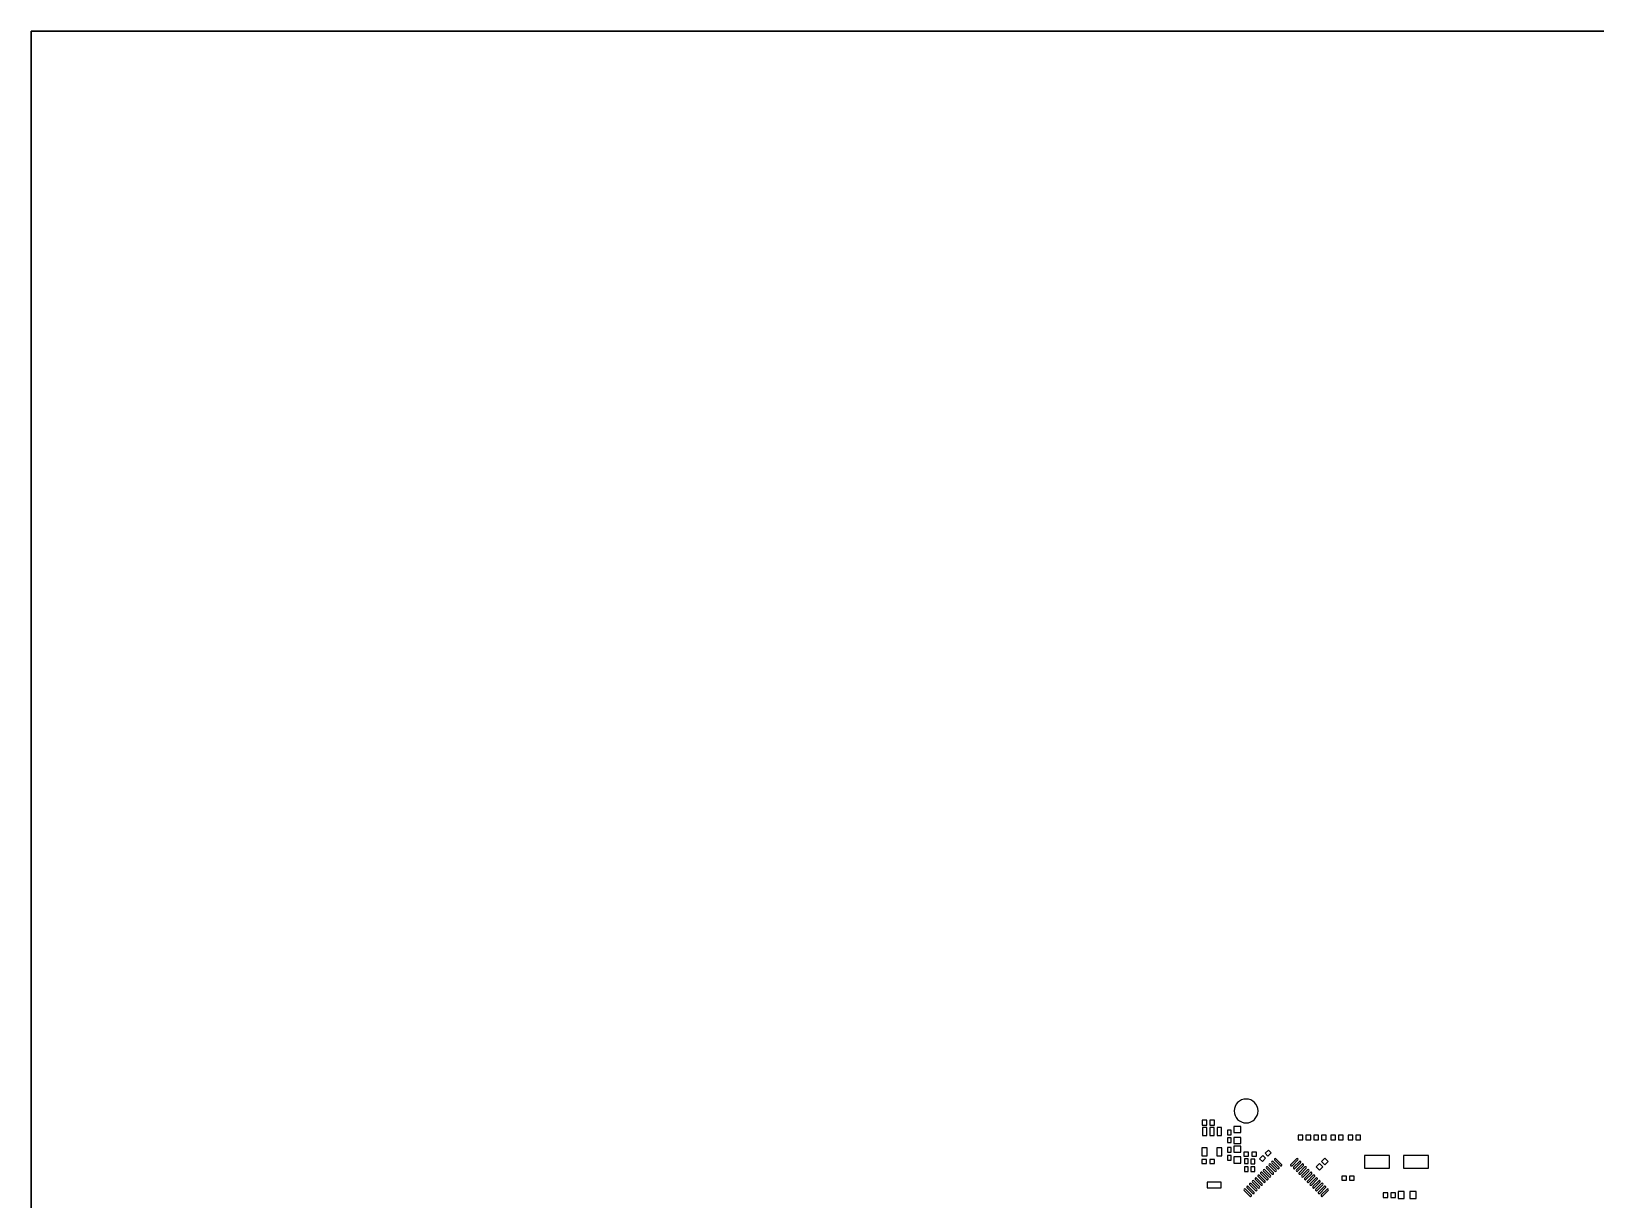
# Model space of a CAD drawing. Extents: x -200 to 200, y -150 to 150.
# Drawn here: x -200 to 0, y 0.7 to 150 of the extents above; entities that cross this region are included whole.
import ezdxf

# ---------------------------------------------------------------- set-up
doc = ezdxf.new("R2010")
doc.units = 0
doc.header["$MEASUREMENT"] = 0
doc.layers.get('0').update_dxf_attribs({"linetype": 'CONTINUOUS'})

msp = doc.modelspace()

# ---------------------------------------------------------------- linework, layer by layer
for points in [[(200.000009, 150.000999), (-200.000009, 150.000999), (-200.000009, 150.000999), (-200.001001, 150.000007), (-200.001001, 150.000007), (-200.001001, -150.000007), (-200.001001, -150.000007), (-200.000009, -150.000999), (-200.000009, -150.000999), (200.000009, -150.000999), (200.000009, -150.000999), (200.001001, -150.000007), (200.001001, -150.000007), (200.001001, 150.000007), (200.001001, 150.000007), (200.000009, 150.000999)], [(-200.000009, -150.000007), (-200.000009, 150.000007), (-200.000009, 150.000007), (200.000009, 150.000007), (200.000009, 150.000007), (200.000009, -150.000007), (200.000009, -150.000007), (-200.000009, -150.000007)], [(-49.72, 10.808), (-50.319998, 10.808), (-50.319998, 10.808), (-50.319998, 10.208001), (-50.319998, 10.208001), (-49.72, 10.208001), (-49.72, 10.208001), (-49.72, 10.808)], [(-48.72, 10.808), (-49.320002, 10.808), (-49.320002, 10.808), (-49.320002, 10.208001), (-49.320002, 10.208001), (-48.72, 10.208001), (-48.72, 10.208001), (-48.72, 10.808)], [(-45.379999, 10.029999), (-46.280001, 10.029999), (-46.280001, 10.029999), (-46.280001, 9.23), (-46.280001, 9.23), (-45.379999, 9.23), (-45.379999, 9.23), (-45.379999, 10.029999)], [(-49.734999, 9.88), (-50.285002, 9.88), (-50.285002, 9.88), (-50.285002, 8.88), (-50.285002, 8.88), (-49.734999, 8.88), (-49.734999, 8.88), (-49.734999, 9.88)], [(-48.785002, 9.88), (-49.334998, 9.88), (-49.334998, 9.88), (-49.334998, 8.88), (-49.334998, 8.88), (-48.785002, 8.88), (-48.785002, 8.88), (-48.785002, 9.88)], [(-47.835001, 9.88), (-48.385001, 9.88), (-48.385001, 9.88), (-48.385001, 8.88), (-48.385001, 8.88), (-47.835001, 8.88), (-47.835001, 8.88), (-47.835001, 9.88)], [(-46.589999, 9.56), (-47.090002, 9.56), (-47.090002, 9.56), (-47.090002, 8.96), (-47.090002, 8.96), (-46.589999, 8.96), (-46.589999, 8.96), (-46.589999, 9.56)], [(-46.589999, 8.56), (-47.090002, 8.56), (-47.090002, 8.56), (-47.090002, 7.96), (-47.090002, 7.96), (-46.589999, 7.96), (-46.589999, 7.96), (-46.589999, 8.56)], [(-45.379999, 8.630001), (-46.280001, 8.630001), (-46.280001, 8.630001), (-46.280001, 7.829999), (-46.280001, 7.829999), (-45.379999, 7.829999), (-45.379999, 7.829999), (-45.379999, 8.630001)], [(-37.439997, 8.93), (-38.040003, 8.93), (-38.040003, 8.93), (-38.040003, 8.329999), (-38.040003, 8.329999), (-37.439997, 8.329999), (-37.439997, 8.329999), (-37.439997, 8.93)], [(-36.44, 8.93), (-37.039999, 8.93), (-37.039999, 8.93), (-37.039999, 8.329999), (-37.039999, 8.329999), (-36.44, 8.329999), (-36.44, 8.329999), (-36.44, 8.93)], [(-35.44, 8.93), (-36.039999, 8.93), (-36.039999, 8.93), (-36.039999, 8.329999), (-36.039999, 8.329999), (-35.44, 8.329999), (-35.44, 8.329999), (-35.44, 8.93)], [(-34.44, 8.93), (-35.039999, 8.93), (-35.039999, 8.93), (-35.039999, 8.329999), (-35.039999, 8.329999), (-34.44, 8.329999), (-34.44, 8.329999), (-34.44, 8.93)], [(-33.270002, 8.93), (-33.870001, 8.93), (-33.870001, 8.93), (-33.870001, 8.329999), (-33.870001, 8.329999), (-33.270002, 8.329999), (-33.270002, 8.329999), (-33.270002, 8.93)], [(-32.269998, 8.93), (-32.869997, 8.93), (-32.869997, 8.93), (-32.869997, 8.329999), (-32.869997, 8.329999), (-32.269998, 8.329999), (-32.269998, 8.329999), (-32.269998, 8.93)], [(-31.059999, 8.93), (-31.660001, 8.93), (-31.660001, 8.93), (-31.660001, 8.329999), (-31.660001, 8.329999), (-31.059999, 8.329999), (-31.059999, 8.329999), (-31.059999, 8.93)], [(-30.060001, 8.93), (-30.659999, 8.93), (-30.659999, 8.93), (-30.659999, 8.329999), (-30.659999, 8.329999), (-30.060001, 8.329999), (-30.060001, 8.329999), (-30.060001, 8.93)], [(-49.685, 7.28), (-50.335001, 7.28), (-50.335001, 7.28), (-50.335001, 6.28), (-50.335001, 6.28), (-49.685, 6.28), (-49.685, 6.28), (-49.685, 7.28)], [(-47.784998, 7.28), (-48.435, 7.28), (-48.435, 7.28), (-48.435, 6.28), (-48.435, 6.28), (-47.784998, 6.28), (-47.784998, 6.28), (-47.784998, 7.28)], [(-46.589999, 7.32), (-47.090002, 7.32), (-47.090002, 7.32), (-47.090002, 6.72), (-47.090002, 6.72), (-46.589999, 6.72), (-46.589999, 6.72), (-46.589999, 7.32)], [(-46.589999, 6.32), (-47.090002, 6.32), (-47.090002, 6.32), (-47.090002, 5.72), (-47.090002, 5.72), (-46.589999, 5.72), (-46.589999, 5.72), (-46.589999, 6.32)], [(-45.379999, 7.52), (-46.280001, 7.52), (-46.280001, 7.52), (-46.280001, 6.72), (-46.280001, 6.72), (-45.379999, 6.72), (-45.379999, 6.72), (-45.379999, 7.52)], [(-45.379999, 6.12), (-46.280001, 6.12), (-46.280001, 6.12), (-46.280001, 5.32), (-46.280001, 5.32), (-45.379999, 5.32), (-45.379999, 5.32), (-45.379999, 6.12)], [(-44.370001, 6.74), (-44.97, 6.74), (-44.97, 6.74), (-44.97, 6.24), (-44.97, 6.24), (-44.370001, 6.24), (-44.370001, 6.24), (-44.370001, 6.74)], [(-43.370001, 6.74), (-43.969999, 6.74), (-43.969999, 6.74), (-43.969999, 6.24), (-43.969999, 6.24), (-43.370001, 6.24), (-43.370001, 6.24), (-43.370001, 6.74)], [(-42.548002, 6.305), (-42.971998, 5.881), (-42.971998, 5.881), (-42.619002, 5.528), (-42.619002, 5.528), (-42.194998, 5.952), (-42.194998, 5.952), (-42.548002, 6.305)], [(-41.841002, 7.012), (-42.265001, 6.588), (-42.265001, 6.588), (-41.912001, 6.235), (-41.912001, 6.235), (-41.488001, 6.659), (-41.488001, 6.659), (-41.841002, 7.012)], [(-26.36, 6.29), (-29.559999, 6.29), (-29.559999, 6.29), (-29.559999, 4.69), (-29.559999, 4.69), (-26.36, 4.69), (-26.36, 4.69), (-26.36, 6.29)], [(-21.36, 6.29), (-24.560001, 6.29), (-24.560001, 6.29), (-24.560001, 4.69), (-24.560001, 4.69), (-21.36, 4.69), (-21.36, 4.69), (-21.36, 6.29)], [(-49.749999, 5.79), (-50.350001, 5.79), (-50.350001, 5.79), (-50.350001, 5.29), (-50.350001, 5.29), (-49.749999, 5.29), (-49.749999, 5.29), (-49.749999, 5.79)], [(-48.749999, 5.79), (-49.350001, 5.79), (-49.350001, 5.79), (-49.350001, 5.29), (-49.350001, 5.29), (-48.749999, 5.29), (-48.749999, 5.29), (-48.749999, 5.79)], [(-44.42, 5.87), (-44.92, 5.87), (-44.92, 5.87), (-44.92, 5.27), (-44.92, 5.27), (-44.42, 5.27), (-44.42, 5.27), (-44.42, 5.87)], [(-44.42, 4.87), (-44.92, 4.87), (-44.92, 4.87), (-44.92, 4.27), (-44.92, 4.27), (-44.42, 4.27), (-44.42, 4.27), (-44.42, 4.87)], [(-43.589998, 5.86), (-44.089998, 5.86), (-44.089998, 5.86), (-44.089998, 5.26), (-44.089998, 5.26), (-43.589998, 5.26), (-43.589998, 5.26), (-43.589998, 5.86)], [(-43.589998, 4.86), (-44.089998, 4.86), (-44.089998, 4.86), (-44.089998, 4.26), (-44.089998, 4.26), (-43.589998, 4.26), (-43.589998, 4.26), (-43.589998, 4.86)], [(-35.323, 5.271), (-35.748003, 4.846), (-35.748003, 4.846), (-35.323, 4.422), (-35.323, 4.422), (-34.899, 4.846), (-34.899, 4.846), (-35.323, 5.271)], [(-34.616003, 5.978), (-35.041002, 5.554), (-35.041002, 5.554), (-34.616003, 5.129), (-34.616003, 5.129), (-34.191999, 5.554), (-34.191999, 5.554), (-34.616003, 5.978)], [(-47.890002, 2.885), (-49.690001, 2.885), (-49.690001, 2.885), (-49.690001, 2.185), (-49.690001, 2.185), (-47.890002, 2.185), (-47.890002, 2.185), (-47.890002, 2.885)], [(-31.869001, 3.658), (-32.468999, 3.658), (-32.468999, 3.658), (-32.468999, 3.159), (-32.468999, 3.159), (-31.869001, 3.159), (-31.869001, 3.159), (-31.869001, 3.658)], [(-30.868999, 3.658), (-31.468999, 3.658), (-31.468999, 3.658), (-31.468999, 3.159), (-31.468999, 3.159), (-30.868999, 3.159), (-30.868999, 3.159), (-30.868999, 3.658)], [(-26.590001, 1.55), (-27.19, 1.55), (-27.19, 1.55), (-27.19, 0.95), (-27.19, 0.95), (-26.590001, 0.95), (-26.590001, 0.95), (-26.590001, 1.55)], [(-25.590001, 1.55), (-26.19, 1.55), (-26.19, 1.55), (-26.19, 0.95), (-26.19, 0.95), (-25.590001, 0.95), (-25.590001, 0.95), (-25.590001, 1.55)], [(-24.47, 1.7), (-25.27, 1.7), (-25.27, 1.7), (-25.27, 0.8), (-25.27, 0.8), (-24.47, 0.8), (-24.47, 0.8), (-24.47, 1.7)], [(-22.97, 1.7), (-23.770002, 1.7), (-23.770002, 1.7), (-23.770002, 0.8), (-23.770002, 0.8), (-22.97, 0.8), (-22.97, 0.8), (-22.97, 1.7)]]:
    msp.add_lwpolyline(points)
for points in [[(-43.172003, 12.000001, 1), (-46.222002, 12.000001), (-46.222002, 12.000001, 1), (-43.172003, 12.000001)], [(-42.651999, 4.135, 1.0011), (-42.815001, 3.972), (-42.815001, 3.972), (-42.080999, 3.238), (-42.080999, 3.238, 1.003081), (-41.917997, 3.401), (-41.917997, 3.401), (-42.651999, 4.135)], [(-42.298998, 4.488, 0.999581), (-42.461001, 4.326), (-42.461001, 4.326), (-41.726999, 3.591), (-41.726999, 3.591, 0.9984), (-41.563997, 3.754), (-41.563997, 3.754), (-42.298998, 4.488)], [(-41.944998, 4.842, 0.999573), (-42.108, 4.679), (-42.108, 4.679), (-41.372999, 3.945), (-41.372999, 3.945, 1.001538), (-41.211, 4.108), (-41.211, 4.108), (-41.944998, 4.842)], [(-41.591997, 5.195, 0.999512), (-41.754, 5.033), (-41.754, 5.033), (-41.019999, 4.298), (-41.019999, 4.298, 0.998451), (-40.856997, 4.461), (-40.856997, 4.461), (-41.591997, 5.195)], [(-41.237997, 5.549, 0.999523), (-41.400999, 5.386), (-41.400999, 5.386), (-40.665998, 4.652), (-40.665998, 4.652, 1.001537), (-40.504, 4.815), (-40.504, 4.815), (-41.237997, 5.549)], [(-40.884001, 5.903, 0.999579), (-41.046999, 5.74), (-41.046999, 5.74), (-40.313002, 5.006), (-40.313002, 5.006, 1.001548), (-40.150003, 5.168), (-40.150003, 5.168), (-40.884001, 5.903)], [(-38.077001, 5.74, 0.997686), (-38.24, 5.903), (-38.24, 5.903), (-38.973997, 5.168), (-38.973997, 5.168, 1.000364), (-38.812002, 5.006), (-38.812002, 5.006), (-38.077001, 5.74)], [(-37.724001, 5.386, 1.000733), (-37.886, 5.549), (-37.886, 5.549), (-38.621, 4.815), (-38.621, 4.815, 1.000363), (-38.458002, 4.652), (-38.458002, 4.652), (-37.724001, 5.386)], [(-37.370001, 5.033, 1.000756), (-37.532999, 5.195), (-37.532999, 5.195), (-38.267, 4.461), (-38.267, 4.461, 0.997288), (-38.105001, 4.298), (-38.105001, 4.298), (-37.370001, 5.033)], [(-37.017, 4.679, 0.999119), (-37.178999, 4.842), (-37.178999, 4.842), (-37.913999, 4.108), (-37.913999, 4.108, 1.001898), (-37.751001, 3.945), (-37.751001, 3.945), (-37.017, 4.679)], [(-36.663, 4.326, 0.999134), (-36.825998, 4.488), (-36.825998, 4.488), (-37.559999, 3.754), (-37.559999, 3.754, 0.998821), (-37.398001, 3.591), (-37.398001, 3.591), (-36.663, 4.326)], [(-36.309999, 3.972, 1.000742), (-36.472002, 4.135), (-36.472002, 4.135), (-37.206999, 3.401), (-37.206999, 3.401, 1.000381), (-37.044, 3.238), (-37.044, 3.238), (-36.309999, 3.972)], [(-44.773001, 2.014, 0.999575), (-44.936003, 1.851), (-44.936003, 1.851), (-44.202002, 1.117), (-44.202002, 1.117, 1.001555), (-44.039, 1.279), (-44.039, 1.279), (-44.773001, 2.014)], [(-44.42, 2.367, 1.001112), (-44.582998, 2.204), (-44.582998, 2.204), (-43.848002, 1.47), (-43.848002, 1.47, 1.000011), (-43.685999, 1.633), (-43.685999, 1.633), (-44.42, 2.367)], [(-44.066, 2.721, 1.001081), (-44.229002, 2.558), (-44.229002, 2.558), (-43.495001, 1.824), (-43.495001, 1.824, 0.999932), (-43.331999, 1.986), (-43.331999, 1.986), (-44.066, 2.721)], [(-43.713, 3.074, 0.998032), (-43.876002, 2.912), (-43.876002, 2.912), (-43.141001, 2.177), (-43.141001, 2.177, 0.999953), (-42.978998, 2.34), (-42.978998, 2.34), (-43.713, 3.074)], [(-43.358999, 3.428, 1.001068), (-43.522001, 3.265), (-43.522001, 3.265), (-42.788, 2.531), (-42.788, 2.531, 0.999934), (-42.624998, 2.693), (-42.624998, 2.693), (-43.358999, 3.428)], [(-43.005999, 3.781, 1.001107), (-43.168001, 3.619), (-43.168001, 3.619), (-42.434, 2.884), (-42.434, 2.884, 0.996932), (-42.270998, 3.047), (-42.270998, 3.047), (-43.005999, 3.781)], [(-35.955999, 3.619, 1.000677), (-36.118997, 3.781), (-36.118997, 3.781), (-36.853002, 3.047), (-36.853002, 3.047, 1.000353), (-36.69, 2.884), (-36.69, 2.884), (-35.955999, 3.619)], [(-35.603002, 3.265, 1.000715), (-35.765001, 3.428), (-35.765001, 3.428), (-36.499998, 2.693), (-36.499998, 2.693, 0.997321), (-36.337, 2.531), (-36.337, 2.531), (-35.603002, 3.265)], [(-35.248998, 2.912, 1.000738), (-35.412, 3.074), (-35.412, 3.074), (-36.146002, 2.34), (-36.146002, 2.34, 1.000361), (-35.983, 2.177), (-35.983, 2.177), (-35.248998, 2.912)], [(-34.894998, 2.558, 0.99766), (-35.058, 2.721), (-35.058, 2.721), (-35.792002, 1.986), (-35.792002, 1.986, 1.000373), (-35.629999, 1.824), (-35.629999, 1.824), (-34.894998, 2.558)], [(-34.541998, 2.204, 1.003812), (-34.705, 2.367), (-34.705, 2.367), (-35.439001, 1.633), (-35.439001, 1.633, 1.000371), (-35.275999, 1.47), (-35.275999, 1.47), (-34.541998, 2.204)], [(-34.187998, 1.851, 0.997596), (-34.351, 2.014), (-34.351, 2.014), (-35.085001, 1.279), (-35.085001, 1.279, 1.000382), (-34.922998, 1.117), (-34.922998, 1.117), (-34.187998, 1.851)]]:
    msp.add_lwpolyline(points, format="xyb")

doc.saveas('drawing.dxf')
